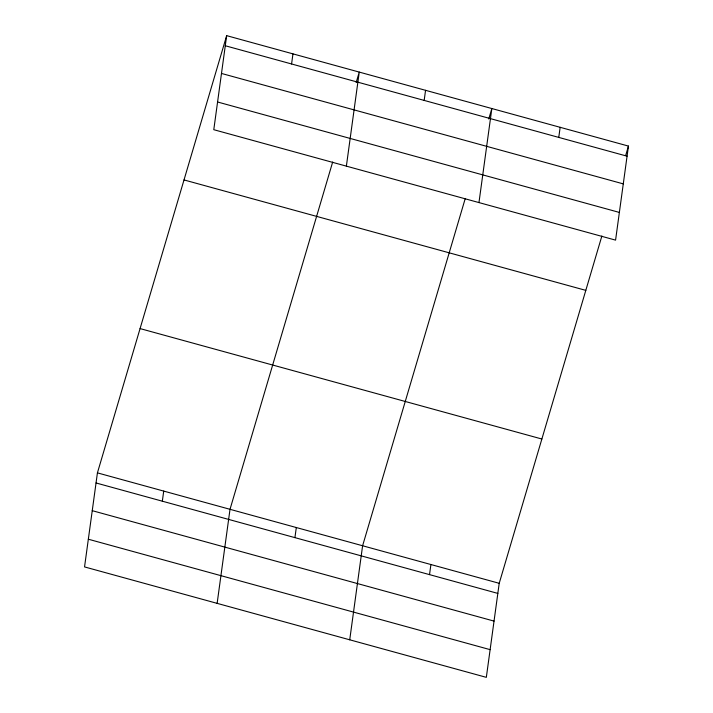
<?xml version="1.0" encoding="UTF-8"?>
<svg xmlns="http://www.w3.org/2000/svg" width="713" height="713" viewBox="0 0 713 713"><rect width="100%" height="100%" fill="white"/><g stroke="black" fill="none" stroke-linecap="round" stroke-linejoin="round"><path stroke-width="1.07" d="M226.663 35.65L213.784 129.695L615.577 240.129L628.456 146.085L226.663 35.65L97.423 472.871L84.544 566.915L486.328 677.35L499.216 583.305L601.879 236.003M162.332 501.186L163.723 491.088M217.135 603.358L230.014 509.314L332.677 162.011M291.581 63.965L292.963 53.867M294.924 537.629L296.314 527.531M346.375 166.138L359.254 72.093L356.17 82.548M349.726 639.802L362.605 545.757L465.268 198.455M424.173 100.408L425.554 90.31M478.967 202.581L491.845 108.536L488.761 118.991M429.529 574.625L430.91 564.527M558.769 137.404L560.151 127.306M625.675 155.496L628.456 146.085M225.281 45.748L627.075 156.183M221.493 73.448L623.278 183.883M217.581 101.995L619.374 212.429M184.016 179.934L585.81 290.369M140.078 328.586L541.862 439.021M97.423 472.871L499.216 583.305M96.041 482.968L497.834 593.403M92.244 510.668L494.038 621.103M88.332 539.215L490.125 649.65"/></g></svg>
